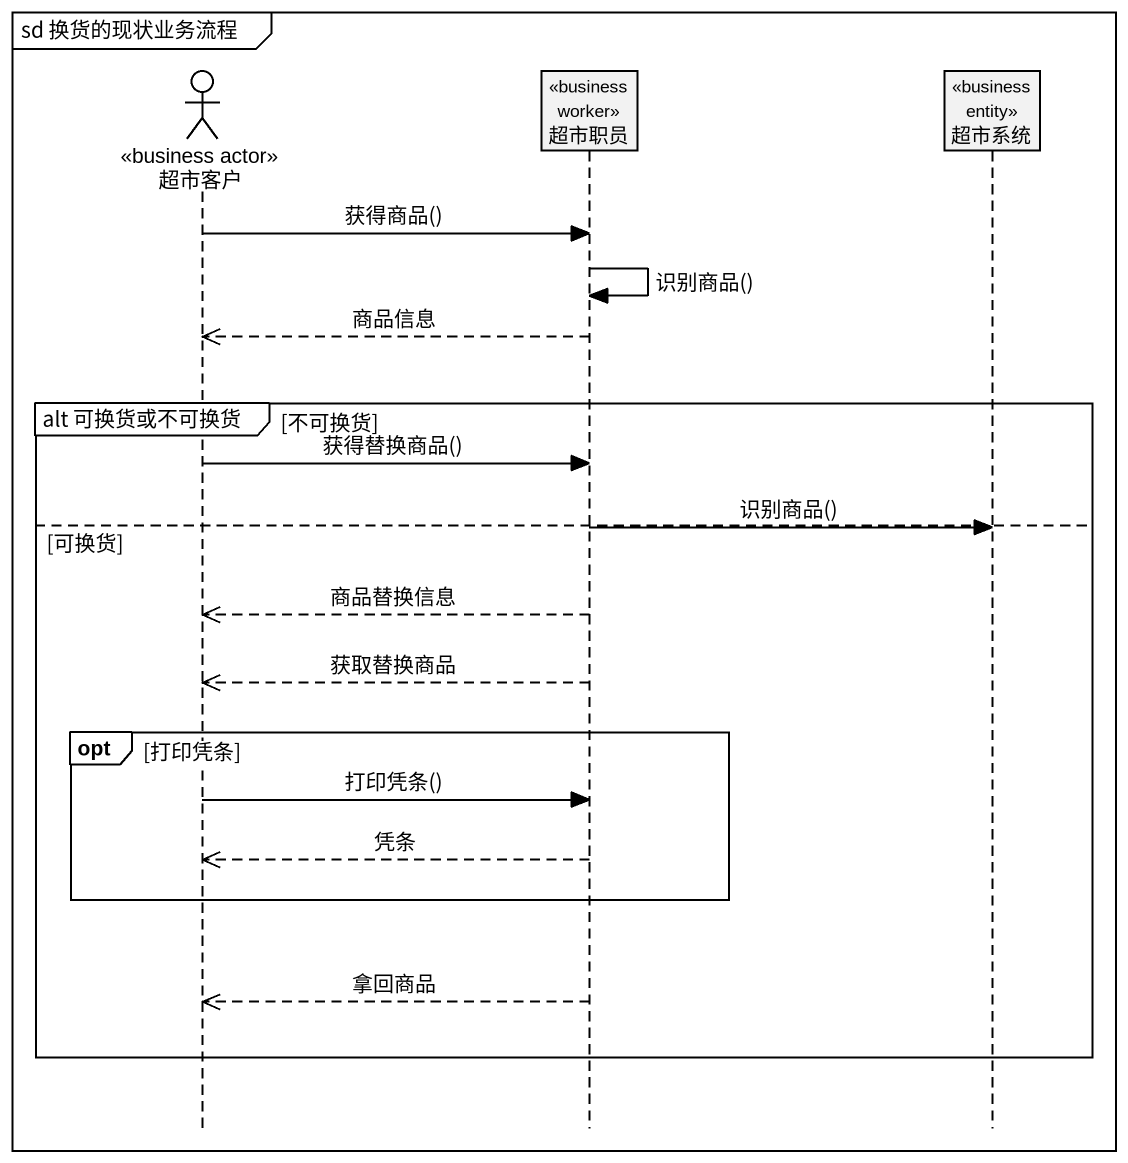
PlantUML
@startuml
mainframe sd 换货的现状业务流程
hide footbox
actor 超市客户 <<business actor>>
participant 超市职员 <<business worker>>
participant 超市系统 <<business entity>>

超市客户 -> 超市职员 : 获得商品()
超市职员 -> 超市职员 : 识别商品()
超市职员 -->> 超市客户 : 商品信息
group alt 可换货或不可换货 [不可换货]
  超市客户 -> 超市职员 : 获得替换商品()
else 可换货
  超市职员 -> 超市系统 : 识别商品()
  超市职员 -->> 超市客户 : 商品替换信息
  超市职员 -->> 超市客户 : 获取替换商品
  opt 打印凭条
    超市客户 -> 超市职员 : 打印凭条()
    超市职员 -->> 超市客户 : 凭条
  end
  超市职员 -->> 超市客户 : 拿回商品
end
@enduml
